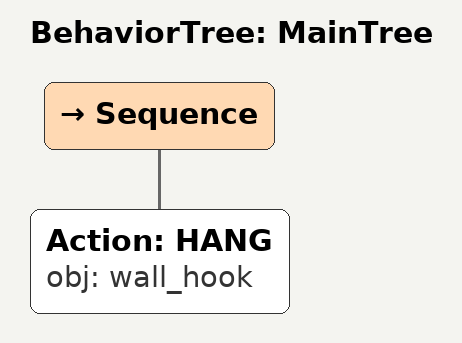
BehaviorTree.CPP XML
<root main_tree_to_execute="MainTree">
  <BehaviorTree ID="MainTree">
    <Sequence>
      <!-- Hang cup on wall_hook -->
      <Action ID="HANG" obj="wall_hook"/>
    </Sequence>
  </BehaviorTree>
</root>
